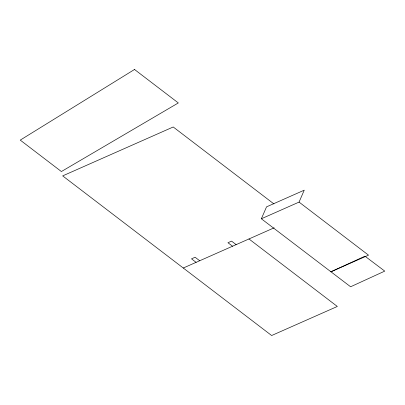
<?xml version="1.0" encoding="UTF-8"?>
<svg xmlns="http://www.w3.org/2000/svg" width="405" height="405" viewBox="0 0 405 405"><rect width="100%" height="100%" fill="white"/><g stroke="black" fill="none" stroke-linecap="round" stroke-linejoin="round"><path stroke-width="0.61" d="M261.352 218.776L266.536 206.859L304.241 190.178L299.062 202.095L261.352 218.776L350.608 286.77L384.75 271.117L364.961 256.188L330.814 271.841L368.525 255.16L299.062 202.095M183.283 268.014L274.139 227.823M273.912 203.912L173.213 126.983L62.679 175.881L271.639 335.522L337.325 306.464L248.969 238.96M236.15 244.63L231.569 241.127L227.964 242.722L232.546 246.225M199.7 260.749L195.119 257.251L191.514 258.846L196.096 262.344M134.521 69.478L20.25 140.11L61.393 171.543L178.321 102.941L134.521 69.478"/></g></svg>
